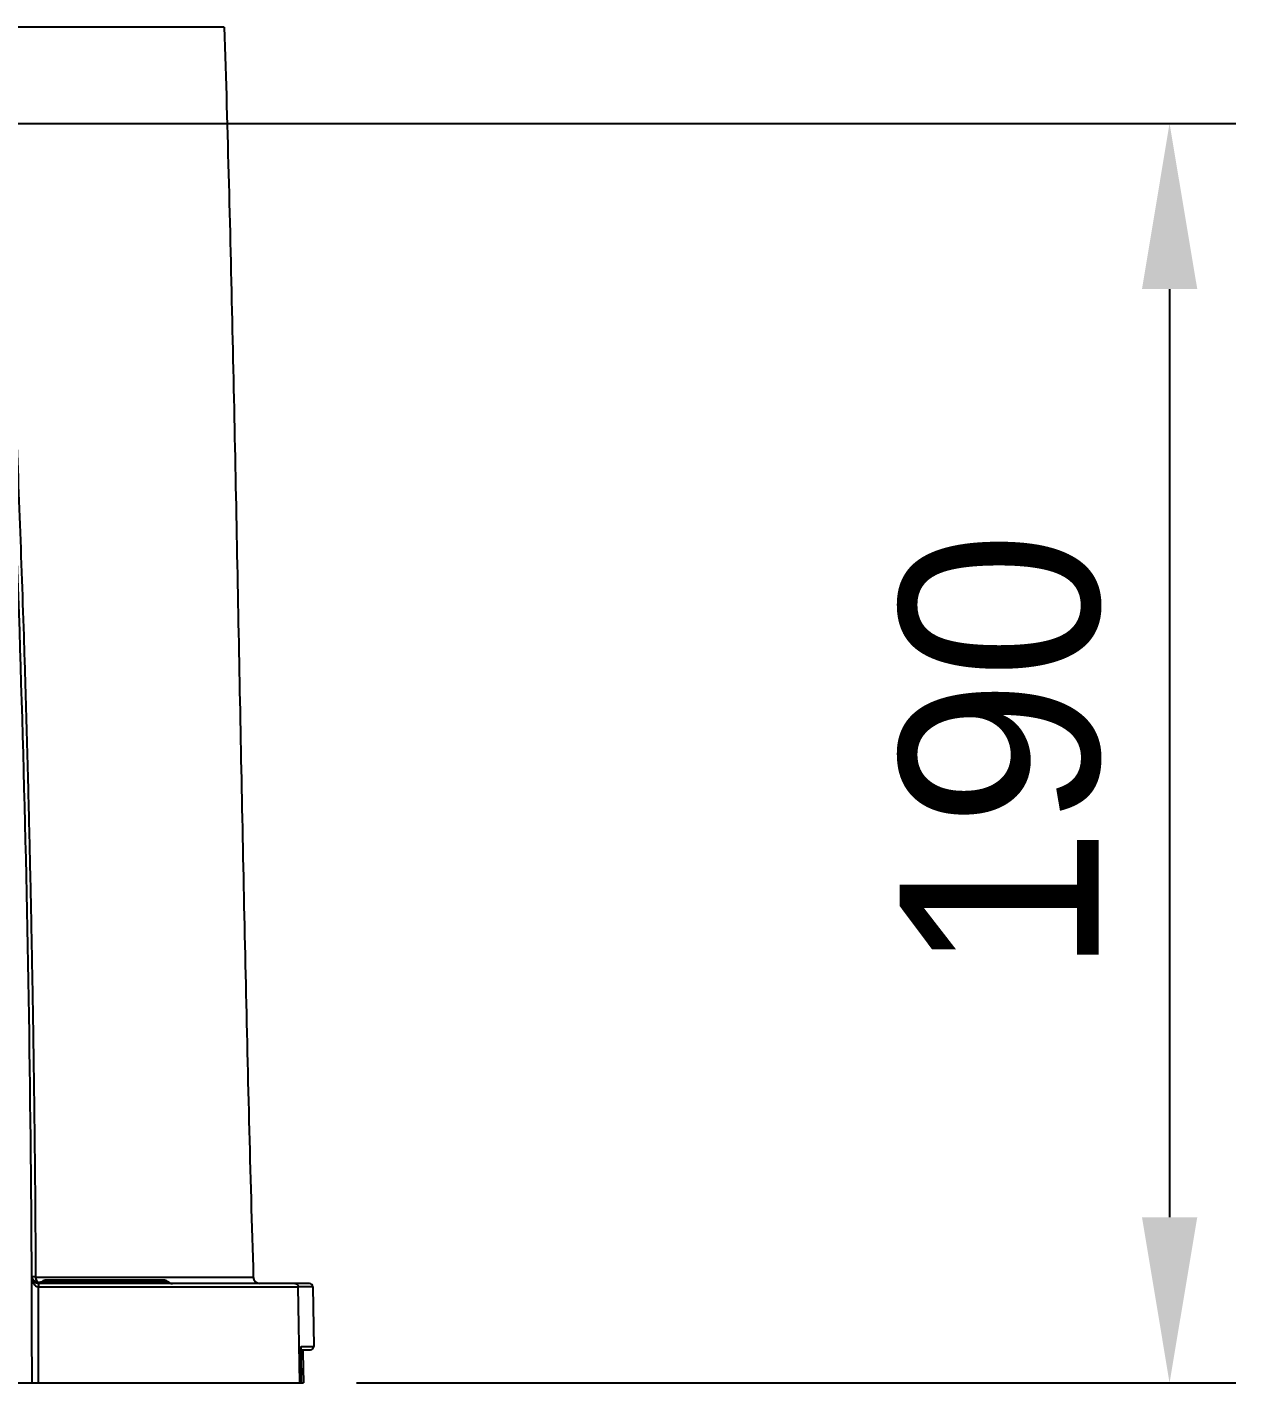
# Model space of a CAD drawing. Header units: millimetres. Extents: x 5828 to 6704, y 123 to 421.
# Drawn here: x 6344.41 to 6353.53, y 225.37 to 235.6 of the extents above; entities that cross this region are included whole.
import ezdxf

# ---------------------------------------------------------------- set-up
doc = ezdxf.new("R2010")
doc.units = ezdxf.units.MM
doc.layers.add('外形图', color=7, linetype='Continuous')
doc.layers.add('尺寸标注', color=7, linetype='Continuous')
doc.styles.add('微软雅黑', font='msyh.ttc', dxfattribs={"height": 1.5})
doc.dimstyles.new('尺寸标注_1_20比例', dxfattribs={"dimtxt": 1.5, "dimasz": 1.25, "dimexe": 0.5, "dimexo": 0.4, "dimgap": 0.5, "dimtad": 1, "dimdec": 1, "dimlfac": 20, "dimdsep": 46, "dimtxsty": '微软雅黑', "dimcen": 0.09, "dimadec": 0, "dimazin": 0, "dimtp": 0.01, "dimtm": 0.01, "dimtfac": 1, "dimtdec": 1, "dimtofl": 0, "dimtmove": 0, "dimatfit": 3, "dimfxl": 1, "dimtolj": 1, "dimarcsym": 0})

# ---------------------------------------------------------------- blocks, each defined once
blk = doc.blocks.new('*D1070')
at = {"layer": 'Defpoints', "color": 0}
for p in [(6340.876, 234.869), (6346.498, 225.369), (6353.03, 225.369)]:
    blk.add_point(p, dxfattribs=at)
at = {"layer": '尺寸标注', "color": 0, "lineweight": -2}
for p, q in [((6341.276, 234.869), (6353.53, 234.869)), ((6353.03, 233.619), (6353.03, 226.619)), ((6346.898, 225.369), (6353.53, 225.369))]:
    blk.add_line(p, q, dxfattribs=at)
at = {"layer": '尺寸标注', "color": 0}
for points in [[(6353.239, 233.619), (6352.822, 233.619), (6353.03, 234.869)], [(6352.822, 226.619), (6353.239, 226.619), (6353.03, 225.369)]]:
    blk.add_solid(points, dxfattribs=at)
at = {"layer": '尺寸标注', "color": 0, "insert": (6351.756, 230.119), "char_height": 1.5, "attachment_point": 5, "rotation": 90, "style": '微软雅黑'}
blk.add_mtext('\\A1;\\A1;{\\fAlibaba PuHuiTi 3.0 55 Regular|b0|i0|c134|p18;190}', dxfattribs=at)

msp = doc.modelspace()

# ---------------------------------------------------------------- linework, layer by layer
at = {"layer": '外形图', "linetype": 'ByBlock'}
for p, q in [((6345.9014, 235.5951), (6335.8506, 235.5951)), ((6344.4535, 226.1547), (6344.4517, 226.1633)), ((6344.4604, 226.1454), (6344.4535, 226.1547)), ((6344.4658, 226.138), (6344.4604, 226.1454)), ((6344.4838, 226.1277), (6344.4658, 226.138)), ((6344.4804, 226.1678), (6344.4804, 226.1753)), ((6344.4804, 226.1678), (6346.1199, 226.1678)), ((6344.5044, 226.1256), (6344.4838, 226.1277)), ((6344.4986, 226.0948), (6346.4581, 226.0948)), ((6346.5433, 226.1193), (6344.4991, 226.1193)), ((6344.5241, 226.132), (6344.5044, 226.1256)), ((6344.5285, 226.1348), (6344.5241, 226.132)), ((6344.5285, 226.1348), (6344.5289, 226.1345)), ((6344.5658, 226.1318), (6344.5317, 226.1318)), ((6345.4442, 226.1443), (6344.5578, 226.1443)), ((6345.4772, 226.1318), (6344.5658, 226.1318)), ((6346.5683, 226.0948), (6346.4581, 226.0948)), ((6346.47, 225.3693), (6346.4581, 226.0948)), ((6346.5683, 226.0948), (6346.5761, 225.6448)), ((6346.4711, 225.6193), (6346.5511, 225.6193)), ((6346.4807, 225.5956), (6346.4806, 225.6105)), ((6346.4844, 225.3693), (6346.4807, 225.5956)), ((6346.4812, 225.633), (6346.4815, 225.6375)), ((6346.4827, 225.6448), (6346.5761, 225.6448)), ((6346.4943, 225.6108), (6346.4944, 225.6193)), ((6346.4944, 225.5956), (6346.4943, 225.6108)), ((6346.4944, 225.5956), (6346.4981, 225.3693)), ((6335.2539, 225.3693), (6346.4981, 225.3693))]:
    msp.add_line(p, q, dxfattribs=at)
msp.add_lwpolyline([(6346.4806, 225.6105), (6346.4808, 225.6238), (6346.4812, 225.633)], dxfattribs=at)
for centre, radius, start, end in [((6171.7243, 225.3693), 172.7267, 0, 2.800136), ((6344.4992, 226.1693), 0.05, 180.26529, 269.97982), ((6171.7241, 225.3693), 172.7763, 0, 0.240573), ((6344.4991, 226.1682), 0.0488, 269.94708, 311.91356), ((6344.5578, 226.0943), 0.05, 90, 125.9342), ((6345.4442, 226.0943), 0.05, 48.59038, 90), ((6345.5103, 226.1693), 0.05, 228.59038, 270), ((6346.1698, 226.1693), 0.05, 181.74504, 270), ((6346.5433, 226.0943), 0.025, 0.99997, 90), ((6347.1501, 225.6114), 0.6559, 179.2732, 179.73129), ((6347.3883, 225.6106), 0.894, 179.75033, 180.95816), ((6346.5511, 225.6443), 0.025, 269.99988, 1)]:
    msp.add_arc(centre, radius, start, end, dxfattribs=at)
for points, knots in [([(6345.9014, 235.5951), (6345.9258, 234.8085), (6345.9654, 233.2364), (6346.0113, 230.8791), (6346.0569, 228.5232), (6346.0959, 226.953), (6346.1199, 226.1678)], [0, 0, 0, 0, 0.2503715, 0.5003031, 0.7500833, 1, 1, 1, 1]), ([(6344.4804, 226.1753), (6344.4791, 226.4934), (6344.4755, 226.9706), (6344.4678, 227.6069), (6344.4608, 228.0842), (6344.4525, 228.5615), (6344.443, 229.0388), (6344.4324, 229.5161), (6344.4205, 229.9934), (6344.4073, 230.4706), (6344.3879, 231.1069), (6344.3602, 231.9021), (6344.3219, 232.8561), (6344.293, 233.492), (6344.2776, 233.8099)], [0, 0, 0, 0, 0.1249509, 0.1874415, 0.249938, 0.3124388, 0.3749428, 0.4374488, 0.4999559, 0.5624633, 0.6249705, 0.7499831, 0.8749929, 1, 1, 1, 1]), ([(6344.4492, 226.1691), (6344.4492, 226.1615), (6344.4503, 226.1501), (6344.4544, 226.1354), (6344.4589, 226.1248), (6344.4647, 226.1148), (6344.4724, 226.1058), (6344.482, 226.0988), (6344.4896, 226.096), (6344.4935, 226.0953)], [0, 0, 0, 0, 0.2456131, 0.36868, 0.4922908, 0.617129, 0.7428594, 0.870931, 1, 1, 1, 1]), ([(6344.4804, 226.1678), (6344.4765, 226.1679), (6344.4709, 226.168), (6344.4638, 226.1681), (6344.4596, 226.1683), (6344.456, 226.1684), (6344.4532, 226.1686), (6344.4511, 226.1687), (6344.45, 226.1688), (6344.4496, 226.1689)], [0, 0, 0, 0, 0.3839554, 0.5456215, 0.6848652, 0.8006835, 0.8922451, 0.9588041, 1, 1, 1, 1]), ([(6344.4891, 226.1209), (6344.4854, 226.1216), (6344.4782, 226.124), (6344.4684, 226.1298), (6344.4602, 226.1376), (6344.4561, 226.1439), (6344.4544, 226.1473)], [0, 0, 0, 0, 0.2507885, 0.5011005, 0.7506857, 1, 1, 1, 1]), ([(6344.4833, 226.1491), (6344.4829, 226.1506), (6344.4813, 226.1567), (6344.4805, 226.163), (6344.4804, 226.1678)], [0, 0, 0, 0, 0.2460142, 1, 1, 1, 1]), ([(6344.4909, 226.1334), (6344.4901, 226.1346), (6344.4869, 226.1395), (6344.4846, 226.1449), (6344.4833, 226.1491)], [0, 0, 0, 0, 0.2391736, 1, 1, 1, 1]), ([(6344.5317, 226.1318), (6344.526, 226.127), (6344.5155, 226.1215), (6344.5005, 226.1195), (6344.4928, 226.1201), (6344.4891, 226.1209)], [0, 0, 0, 0, 0.497838, 0.7490552, 1, 1, 1, 1]), ([(6344.4983, 226.1255), (6344.4976, 226.126), (6344.4948, 226.1284), (6344.4925, 226.1312), (6344.4909, 226.1334)], [0, 0, 0, 0, 0.2409021, 1, 1, 1, 1]), ([(6344.4935, 226.0953), (6344.4948, 226.0951), (6344.4965, 226.0949), (6344.4981, 226.0948), (6344.4986, 226.0948)], [0, 0, 0, 0, 0.7489376, 1, 1, 1, 1]), ([(6344.4991, 226.1193), (6344.4991, 226.1193), (6344.4991, 226.1193), (6344.4991, 226.1192), (6344.4991, 226.119), (6344.4991, 226.1188), (6344.4991, 226.1186), (6344.4991, 226.1181), (6344.4991, 226.1174), (6344.4991, 226.1164), (6344.499, 226.1151), (6344.499, 226.1137), (6344.499, 226.1121), (6344.4989, 226.1103), (6344.4988, 226.1077), (6344.4988, 226.1041), (6344.4987, 226.0995), (6344.4986, 226.0964), (6344.4986, 226.0948)], [0, 0, 0, 0, 0.0012274, 0.0048705, 0.0109074, 0.0193073, 0.0300384, 0.0430686, 0.0758972, 0.1175355, 0.1677087, 0.2259401, 0.2916193, 0.3641333, 0.442869, 0.61637, 0.8049268, 1, 1, 1, 1]), ([(6344.5317, 226.1318), (6344.531, 226.1326), (6344.5299, 226.1336), (6344.5288, 226.1346), (6344.5285, 226.1348)], [0, 0, 0, 0, 0.7566247, 1, 1, 1, 1]), ([(6344.5289, 226.1345), (6344.529, 226.1344), (6344.53, 226.1335), (6344.531, 226.1326), (6344.5317, 226.1318)], [0, 0, 0, 0, 0.1524356, 1, 1, 1, 1]), ([(6346.4331, 226.1193), (6346.4374, 226.1193), (6346.444, 226.1176), (6346.4508, 226.1124), (6346.4535, 226.1089), (6346.4546, 226.1071)], [0, 0, 0, 0, 0.4976256, 0.748748, 1, 1, 1, 1]), ([(6346.4546, 226.1071), (6346.4557, 226.1052), (6346.4574, 226.1012), (6346.4581, 226.0969), (6346.4581, 226.0948)], [0, 0, 0, 0, 0.5015481, 1, 1, 1, 1]), ([(6346.4807, 225.5956), (6346.4807, 225.5981), (6346.4806, 225.6076), (6346.4806, 225.6171), (6346.4807, 225.624)], [0, 0, 0, 0, 0.2654211, 1, 1, 1, 1]), ([(6346.4807, 225.624), (6346.4808, 225.6274), (6346.481, 225.632), (6346.4813, 225.6377), (6346.4815, 225.64), (6346.4817, 225.6411)], [0, 0, 0, 0, 0.5890501, 0.8194049, 1, 1, 1, 1]), ([(6346.4944, 225.5956), (6346.4944, 225.5956), (6346.4943, 225.5956), (6346.4941, 225.5955), (6346.4938, 225.5955), (6346.4934, 225.5955), (6346.4929, 225.5954), (6346.4921, 225.5954), (6346.4907, 225.5953), (6346.4888, 225.5952), (6346.4865, 225.5952), (6346.4838, 225.5951), (6346.4819, 225.595), (6346.4809, 225.595)], [0, 0, 0, 0, 0.005764, 0.0192796, 0.0406508, 0.0698594, 0.1068686, 0.1516362, 0.2642669, 0.4073859, 0.5805529, 0.7804686, 1, 1, 1, 1]), ([(6346.4817, 225.6411), (6346.4817, 225.6416), (6346.4819, 225.6425), (6346.4821, 225.6437), (6346.4823, 225.6444), (6346.4825, 225.6447), (6346.4827, 225.6448)], [0, 0, 0, 0, 0.4120907, 0.7115214, 0.903033, 1, 1, 1, 1])]:
    msp.add_open_spline(points, degree=3, knots=knots, dxfattribs=at)

# ---------------------------------------------------------------- dimensions: what is measured, and where the dimension line sits
at = {"layer": '尺寸标注'}
dim = msp.add_linear_dim(base=(6353.0302, 225.3693), p1=(6340.876, 234.8693), p2=(6346.4981, 225.3693), angle=90, text='\\A1;{\\fAlibaba PuHuiTi 3.0 55 Regular|b0|i0|c134|p18;<>}', dimstyle='尺寸标注_1_20比例', dxfattribs=at)
dim.commit()
dim.dimension.update_dxf_attribs({"geometry": '*D1070', "text_midpoint": (6351.7564, 230.1193)})

doc.saveas('drawing.dxf')
